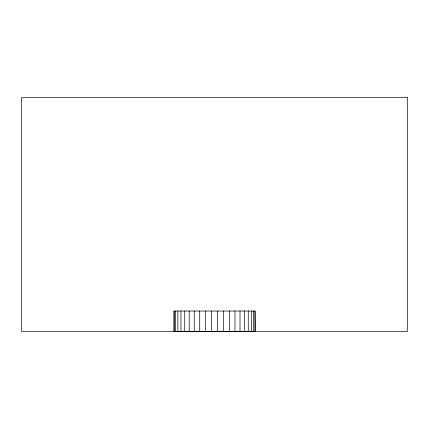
<?xml version="1.0" encoding="UTF-8"?>
<svg xmlns="http://www.w3.org/2000/svg" width="429" height="429" viewBox="0 0 429 429"><rect width="100%" height="100%" fill="white"/><g stroke="black" fill="none" stroke-linecap="round" stroke-linejoin="round"><path stroke-width="0.64" d="M254.885 331.338L173.858 331.338L173.858 311.025L255.142 311.025L255.142 331.344L254.885 311.025M253.534 311.025L253.534 331.344M251.308 311.025L251.308 331.344M248.262 311.025L248.262 331.344M244.466 311.025L244.466 331.344M240.004 311.025L240.004 331.344M234.969 311.025L234.969 331.344M229.483 311.025L229.483 331.344M223.665 311.025L223.665 331.344M217.642 311.025L217.642 331.344M211.556 311.025L211.556 331.344M205.534 311.025L205.534 331.344M199.716 311.025L199.716 331.344M194.23 311.025L194.23 331.344M189.2 311.025L189.2 331.344M184.733 311.025L184.733 331.344M180.936 311.025L180.936 331.344M177.89 311.025L177.89 331.344M175.67 311.025L175.67 331.344M174.313 311.025L174.313 331.344M407.55 97.656L21.45 97.656L21.45 331.344L407.55 331.344L407.55 97.656"/></g></svg>
